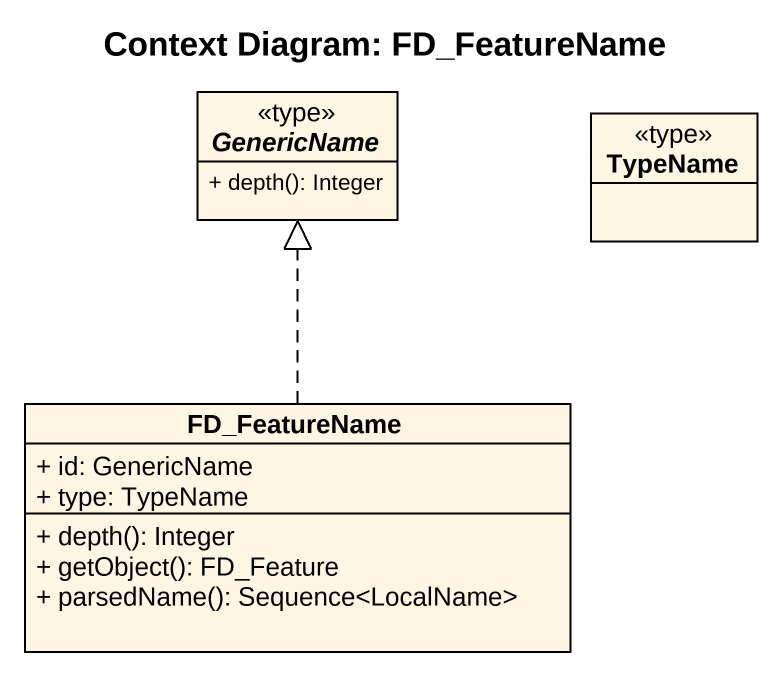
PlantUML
@startuml
title Context Diagram: FD_FeatureName
hide circle
hide empty members
skinparam classAttributeIconSize 0
abstract class GenericName <<type>> {
  + depth(): Integer
}
class TypeName <<type>>
class FD_FeatureName {
  + id: GenericName
  + type: TypeName
  + depth(): Integer
  + getObject(): FD_Feature
  + parsedName(): Sequence<LocalName>
}
FD_FeatureName .up.|> GenericName
@enduml
